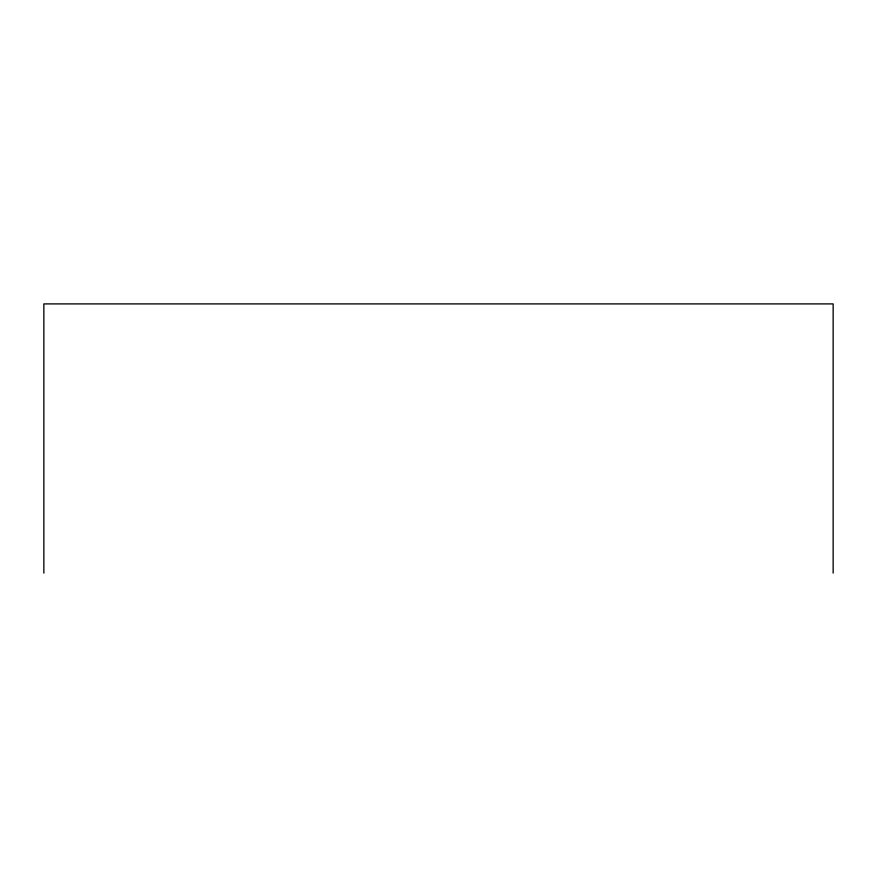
<?xml version="1.0" encoding="UTF-8"?>
<svg xmlns="http://www.w3.org/2000/svg" width="877" height="877" viewBox="0 0 877 877"><rect width="100%" height="100%" fill="white"/><g stroke="black" fill="none" stroke-linecap="round" stroke-linejoin="round"><path stroke-width="1.32" d="M833.15 573.098L833.15 303.902L43.85 303.902L43.85 573.098"/></g></svg>
